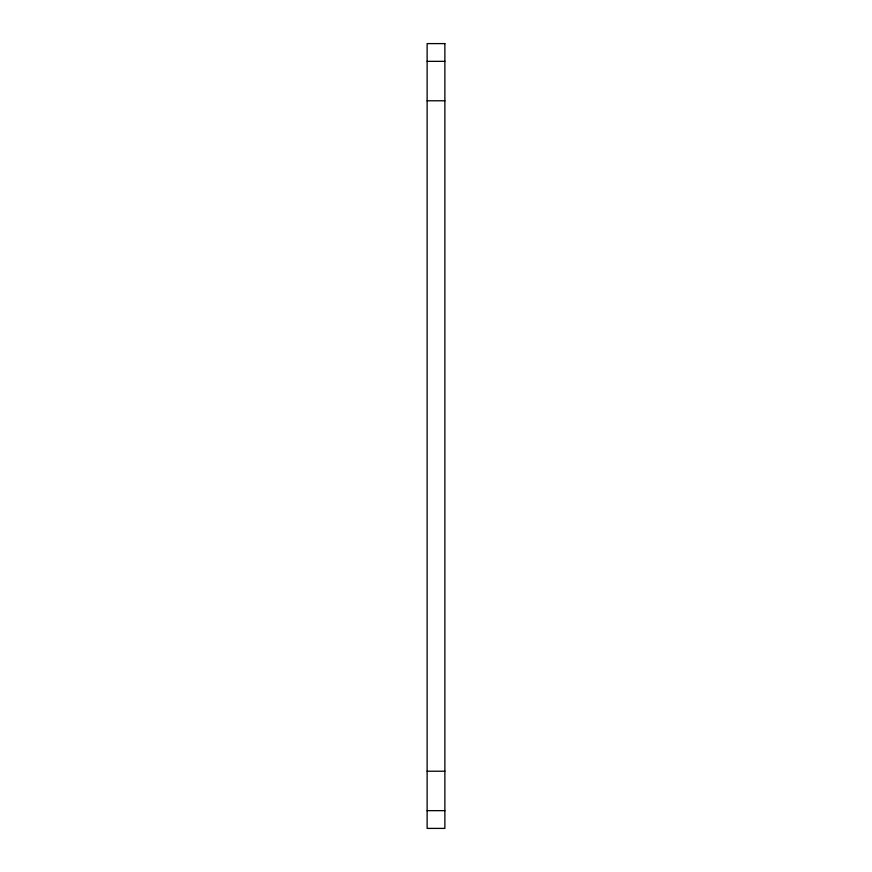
<?xml version="1.0" encoding="UTF-8"?>
<svg xmlns="http://www.w3.org/2000/svg" width="872" height="872" viewBox="0 0 872 872"><rect width="100%" height="100%" fill="white"/><g stroke="black" fill="none" stroke-linecap="round" stroke-linejoin="round"><path stroke-width="1.31" d="M427.127 61.345L444.873 61.345M427.127 100.781L444.873 100.781M427.127 771.219L444.873 771.219M427.127 810.655L444.873 810.655M444.873 43.6L427.127 43.6L427.127 828.4L444.873 828.4L444.873 43.6"/></g></svg>
